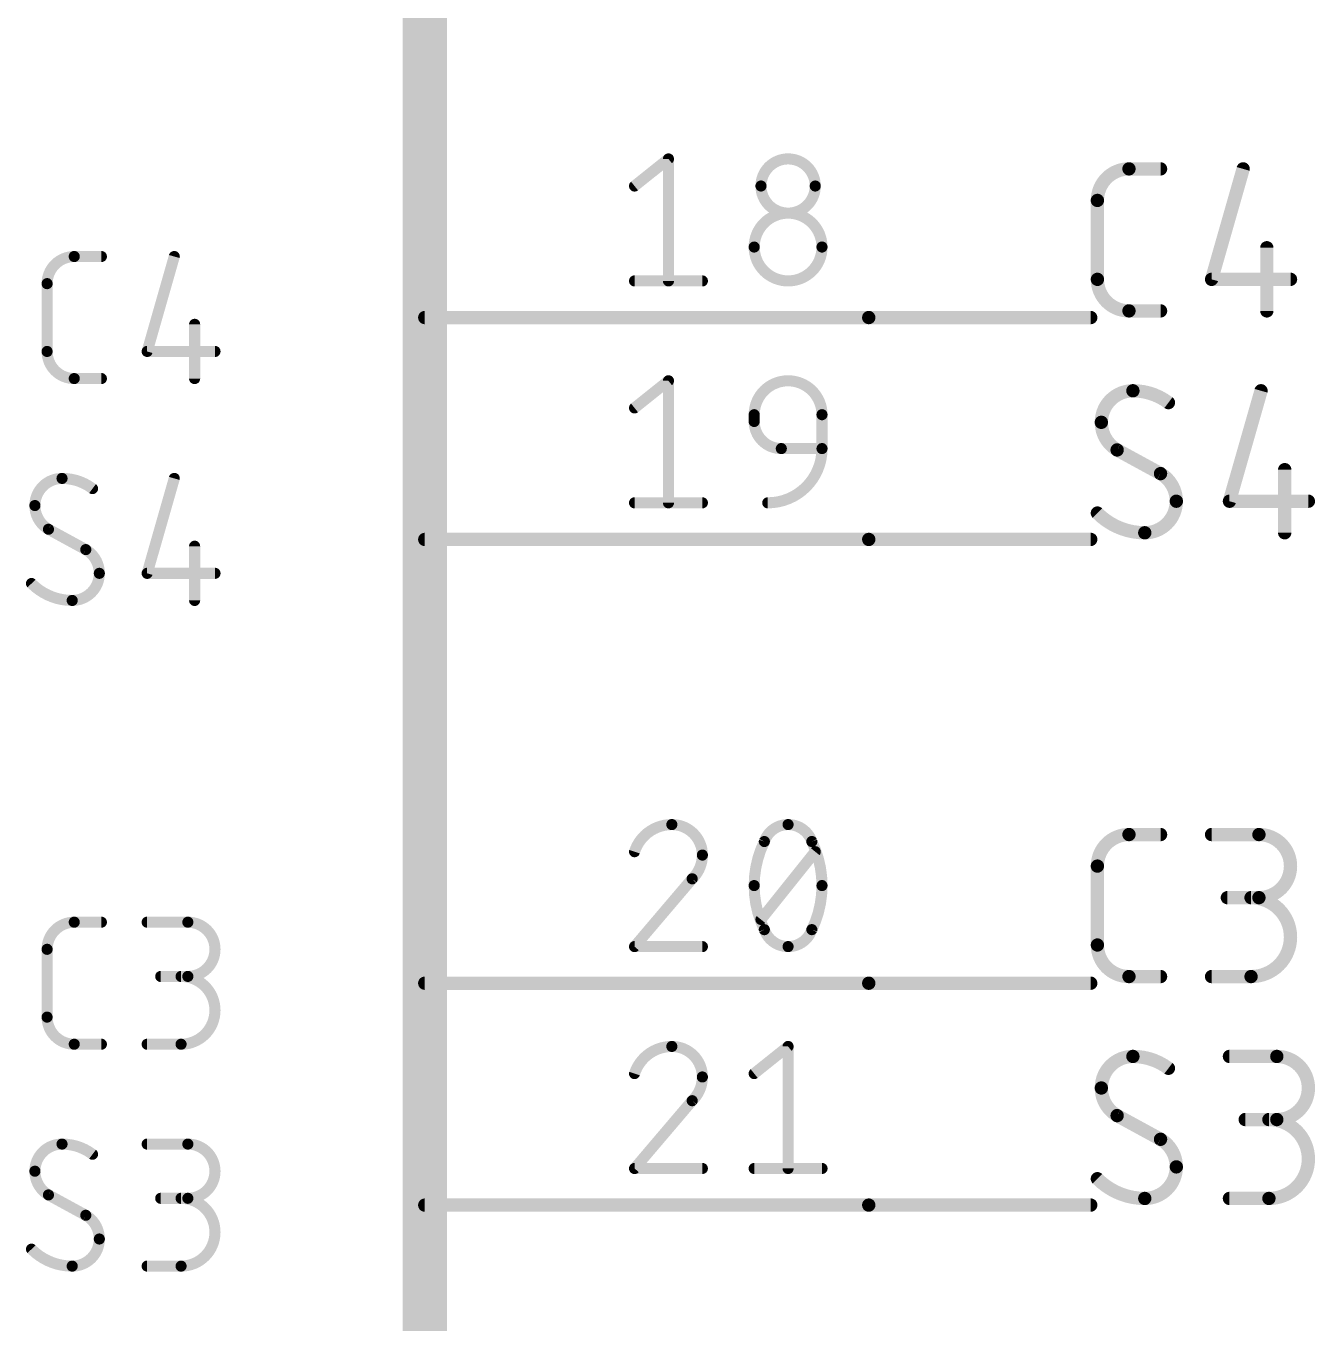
# Model space of a CAD drawing. Extents: x -75 to 101, y 0 to 115.
# Drawn here: x 84.34 to 99.09, y 29.13 to 43.98 of the extents above; entities that cross this region are included whole.
import ezdxf

# ---------------------------------------------------------------- set-up
doc = ezdxf.new("R2010")
doc.units = 0
for name, color, linetype in [('91', 122, 'CONTINUOUS'), ('94', 12, 'CONTINUOUS'), ('95', 251, 'CONTINUOUS')]:
    doc.layers.add(name, color=color, linetype=linetype)

msp = doc.modelspace()

# ---------------------------------------------------------------- linework, layer by layer
at = {"layer": '91', "const_width": 0.1524}
for points in [[(93.98, 40.64), (96.52, 40.64)], [(93.98, 38.1), (96.52, 38.1)], [(93.98, 33.02), (96.52, 33.02)], [(93.98, 30.48), (96.52, 30.48)]]:
    msp.add_lwpolyline(points, dxfattribs=at)
at = {"layer": '91', "const_width": 0.0762}
for points in [[(93.98, 40.6781, 1), (93.98, 40.6019)], [(96.52, 40.6019, 1), (96.52, 40.6781)], [(93.98, 38.1381, 1), (93.98, 38.0619)], [(96.52, 38.0619, 1), (96.52, 38.1381)], [(93.98, 33.0581, 1), (93.98, 32.9819)], [(96.52, 32.9819, 1), (96.52, 33.0581)], [(93.98, 30.5181, 1), (93.98, 30.4419)], [(96.52, 30.4419, 1), (96.52, 30.5181)]]:
    msp.add_lwpolyline(points, format="xyb", dxfattribs=at)
at = {"layer": '94'}
for points, const_width in [([(88.9, 104.14), (88.9, 7.62)], 0.508), ([(93.98, 40.64), (88.9, 40.64)], 0.1524), ([(93.98, 38.1), (88.9, 38.1)], 0.1524), ([(93.98, 33.02), (88.9, 33.02)], 0.1524), ([(93.98, 30.48), (88.9, 30.48)], 0.1524)]:
    msp.add_lwpolyline(points, dxfattribs=dict(at, const_width=const_width))
at = {"layer": '94', "const_width": 0.0762}
for points in [[(88.9, 40.6781, 1), (88.9, 40.6019)], [(93.98, 40.6019, 1), (93.98, 40.6781)], [(88.9, 38.1381, 1), (88.9, 38.0619)], [(93.98, 38.0619, 1), (93.98, 38.1381)], [(88.9, 33.0581, 1), (88.9, 32.9819)], [(93.98, 32.9819, 1), (93.98, 33.0581)], [(88.9, 30.5181, 1), (88.9, 30.4419)], [(93.98, 30.4419, 1), (93.98, 30.5181)]]:
    msp.add_lwpolyline(points, format="xyb", dxfattribs=at)
at = {"layer": '95'}
for points, const_width in [([(91.3003, 42.1457), (91.6884, 42.4561)], 0.127), ([(91.6884, 42.4561), (91.6884, 41.0591)], 0.127), ([(96.9574, 42.3418), (97.3187, 42.3418)], 0.1524), ([(98.264, 42.3418), (97.9028, 41.0774)], 0.1524), ([(96.5962, 41.0774), (96.5962, 41.9806)], 0.1524), ([(98.5349, 41.4387), (98.5349, 40.7162)], 0.1524), ([(84.8893, 41.3385), (85.1998, 41.3385)], 0.127), ([(86.034, 41.3385), (85.7236, 40.2519)], 0.127), ([(97.9028, 41.0774), (98.8059, 41.0774)], 0.1524), ([(84.5789, 40.2519), (84.5789, 41.0281)], 0.127), ([(91.3003, 41.0591), (92.0764, 41.0591)], 0.127), ([(97.3187, 40.7162), (96.9574, 40.7162)], 0.1524), ([(86.2669, 40.5624), (86.2669, 39.9415)], 0.127), ([(85.7236, 40.2519), (86.4997, 40.2519)], 0.127), ([(85.1998, 39.9415), (84.8893, 39.9415)], 0.127), ([(91.3003, 39.6057), (91.6884, 39.9161)], 0.127), ([(91.6884, 39.9161), (91.6884, 38.5191)], 0.127), ([(98.4685, 39.8018), (98.1072, 38.5374)], 0.1524), ([(92.6692, 39.4504), (92.6692, 39.528)], 0.127), ([(93.4453, 39.528), (93.4453, 39.14)], 0.127), ([(93.4453, 39.14), (92.9796, 39.14)], 0.127), ([(97.3187, 38.8535), (96.822, 39.1245)], 0.1524), ([(98.7394, 38.8987), (98.7394, 38.1762)], 0.1524), ([(86.034, 38.7985), (85.7236, 37.7119)], 0.127), ([(98.1072, 38.5374), (99.0103, 38.5374)], 0.1524), ([(91.3003, 38.5191), (92.0764, 38.5191)], 0.127), ([(85.0213, 37.9836), (84.5944, 38.2164)], 0.127), ([(86.2669, 38.0224), (86.2669, 37.4015)], 0.127), ([(85.7236, 37.7119), (86.4997, 37.7119)], 0.127), ([(96.9574, 34.7218), (97.3187, 34.7218)], 0.1524), ([(97.9028, 34.7218), (98.4446, 34.7218)], 0.1524), ([(92.7468, 33.7495), (93.3677, 34.5257)], 0.127), ([(96.5962, 33.4574), (96.5962, 34.3606)], 0.1524), ([(91.96, 34.2152), (91.3003, 33.4391)], 0.127), ([(98.4446, 33.9993), (98.0834, 33.9993)], 0.1524), ([(84.8893, 33.7185), (85.1998, 33.7185)], 0.127), ([(85.7236, 33.7185), (86.1893, 33.7185)], 0.127), ([(84.5789, 32.6319), (84.5789, 33.4081)], 0.127), ([(91.3003, 33.4391), (92.0764, 33.4391)], 0.127), ([(86.1893, 33.0976), (85.8788, 33.0976)], 0.127), ([(97.3187, 33.0962), (96.9574, 33.0962)], 0.1524), ([(97.9028, 33.0962), (98.3543, 33.0962)], 0.1524), ([(85.1998, 32.3215), (84.8893, 32.3215)], 0.127), ([(85.7236, 32.3215), (86.1116, 32.3215)], 0.127), ([(92.6692, 31.9857), (93.0572, 32.2961)], 0.127), ([(93.0572, 32.2961), (93.0572, 30.8991)], 0.127), ([(98.1072, 32.1818), (98.6491, 32.1818)], 0.1524), ([(91.96, 31.6752), (91.3003, 30.8991)], 0.127), ([(97.3187, 31.2335), (96.822, 31.5045)], 0.1524), ([(98.6491, 31.4593), (98.2878, 31.4593)], 0.1524), ([(85.7236, 31.1785), (86.1893, 31.1785)], 0.127), ([(91.3003, 30.8991), (92.0764, 30.8991)], 0.127), ([(92.6692, 30.8991), (93.4453, 30.8991)], 0.127), ([(85.0213, 30.3636), (84.5944, 30.5964)], 0.127), ([(86.1893, 30.5576), (85.8788, 30.5576)], 0.127), ([(98.1072, 30.5562), (98.5588, 30.5562)], 0.1524), ([(85.7236, 29.7815), (86.1116, 29.7815)], 0.127)]:
    msp.add_lwpolyline(points, dxfattribs=dict(at, const_width=const_width))
for points, const_width in [([(91.7201, 42.4561, 1), (91.6566, 42.4561)], 0.0635), ([(91.7082, 42.4313, 1), (91.6685, 42.4809)], 0.0635), ([(93.3676, 42.1457, 1), (92.7468, 42.1457)], 0.127), ([(96.9574, 42.3418, 0.4142), (96.5962, 41.9806)], 0.1524), ([(96.9574, 42.3799, 1), (96.9574, 42.3037)], 0.0762), ([(96.9574, 42.3037, 1), (96.9574, 42.3799)], 0.0762), ([(97.3187, 42.3037, 1), (97.3187, 42.3799)], 0.0762), ([(98.3006, 42.3313, 1), (98.2274, 42.3523)], 0.0762), ([(91.2805, 42.1704, 1), (91.3201, 42.1209)], 0.0635), ([(92.7468, 42.1457, 1), (93.3677, 42.1457)], 0.127), ([(92.7785, 42.1457, 1), (92.715, 42.1457)], 0.0635), ([(92.715, 42.1457, 1), (92.7785, 42.1457)], 0.0635), ([(93.3994, 42.1457, 1), (93.3359, 42.1457)], 0.0635), ([(93.3359, 42.1457, 1), (93.3994, 42.1457)], 0.0635), ([(96.6343, 41.9806, 1), (96.5581, 41.9806)], 0.0762), ([(93.4453, 41.4472, 1), (92.6692, 41.4472)], 0.127), ([(96.5581, 41.9806, 1), (96.6343, 41.9806)], 0.0762), ([(92.7009, 41.4472, 1), (92.6374, 41.4472)], 0.0635), ([(92.6374, 41.4472, 1), (92.7009, 41.4472)], 0.0635), ([(92.6692, 41.4472, 1), (93.4453, 41.4472)], 0.127), ([(93.477, 41.4472, 1), (93.4135, 41.4472)], 0.0635), ([(93.4135, 41.4472, 1), (93.477, 41.4472)], 0.0635), ([(98.573, 41.4387, 1), (98.4968, 41.4387)], 0.0762), ([(84.8893, 41.3385, 0.4142), (84.5789, 41.0281)], 0.127), ([(84.8893, 41.3703, 1), (84.8893, 41.3068)], 0.0635), ([(84.8893, 41.3068, 1), (84.8893, 41.3702)], 0.0635), ([(85.1998, 41.3068, 1), (85.1998, 41.3703)], 0.0635), ([(86.0646, 41.3298, 1), (86.0035, 41.3472)], 0.0635), ([(96.5962, 41.0774, 0.4142), (96.9574, 40.7162)], 0.1524), ([(96.6343, 41.0774, 1), (96.5581, 41.0774)], 0.0762), ([(97.9028, 41.1155, 1), (97.9028, 41.0393)], 0.0762), ([(98.8059, 41.0393, 1), (98.8059, 41.1155)], 0.0762), ([(84.6106, 41.0281, 1), (84.5471, 41.0281)], 0.0635), ([(84.5471, 41.0281, 1), (84.6106, 41.0281)], 0.0635), ([(91.3003, 41.0909, 1), (91.3003, 41.0273)], 0.0635), ([(91.6566, 41.0591, 1), (91.7201, 41.0591)], 0.0635), ([(92.0764, 41.0273, 1), (92.0764, 41.0909)], 0.0635), ([(96.5581, 41.0774, 1), (96.6343, 41.0774)], 0.0762), ([(97.8661, 41.0879, 1), (97.9394, 41.067)], 0.0762), ([(96.9574, 40.7543, 1), (96.9574, 40.6781)], 0.0762), ([(96.9574, 40.6781, 1), (96.9574, 40.7543)], 0.0762), ([(97.3187, 40.6781, 1), (97.3187, 40.7543)], 0.0762), ([(98.4968, 40.7162, 1), (98.573, 40.7162)], 0.0762), ([(86.2986, 40.5624, 1), (86.2351, 40.5624)], 0.0635), ([(84.6106, 40.2519, 1), (84.5471, 40.2519)], 0.0635), ([(84.5471, 40.2519, 1), (84.6106, 40.2519)], 0.0635), ([(84.5789, 40.2519, 0.4142), (84.8893, 39.9415)], 0.127), ([(85.7236, 40.2837, 1), (85.7236, 40.2202)], 0.0635), ([(85.6931, 40.2607, 1), (85.7541, 40.2432)], 0.0635), ([(86.4997, 40.2202, 1), (86.4997, 40.2837)], 0.0635), ([(84.8893, 39.9733, 1), (84.8893, 39.9098)], 0.0635), ([(84.8893, 39.9098, 1), (84.8893, 39.9733)], 0.0635), ([(85.1998, 39.9098, 1), (85.1998, 39.9733)], 0.0635), ([(86.2351, 39.9415, 1), (86.2986, 39.9415)], 0.0635), ([(91.7201, 39.9161, 1), (91.6566, 39.9161)], 0.0635), ([(91.7082, 39.8913, 1), (91.6685, 39.9409)], 0.0635), ([(93.4453, 39.528, 1), (92.6692, 39.528)], 0.127), ([(97.0026, 39.8018, 0.4142), (96.6414, 39.4406)], 0.1524), ([(97.409, 39.6663, 0.1623), (97.0026, 39.8018)], 0.1524), ([(97.0026, 39.8399, 1), (97.0026, 39.7637)], 0.0762), ([(97.0026, 39.7637, 1), (97.0026, 39.8399)], 0.0762), ([(98.5051, 39.7913, 1), (98.4318, 39.8123)], 0.0762), ([(91.2805, 39.6304, 1), (91.3201, 39.5809)], 0.0635), ([(97.3861, 39.6359, 1), (97.4319, 39.6968)], 0.0762), ([(92.7009, 39.528, 1), (92.6374, 39.528)], 0.0635), ([(92.6374, 39.528, 1), (92.7009, 39.528)], 0.0635), ([(92.7009, 39.4504, 1), (92.6374, 39.4504)], 0.0635), ([(92.6692, 39.4504, 0.4142), (92.9796, 39.14)], 0.127), ([(93.477, 39.528, 1), (93.4135, 39.528)], 0.0635), ([(93.4135, 39.528, 1), (93.477, 39.528)], 0.0635), ([(96.6414, 39.4406, 0.2656), (96.822, 39.1245)], 0.1524), ([(96.6795, 39.4406, 1), (96.6033, 39.4406)], 0.0762), ([(92.6374, 39.4504, 1), (92.7009, 39.4504)], 0.0635), ([(96.6033, 39.4406, 1), (96.6795, 39.4406)], 0.0762), ([(92.8244, 38.5191, 0.4142), (93.4453, 39.14)], 0.127), ([(92.9796, 39.1717, 1), (92.9796, 39.1082)], 0.0635), ([(92.9796, 39.1082, 1), (92.9796, 39.1717)], 0.0635), ([(93.477, 39.14, 1), (93.4135, 39.14)], 0.0635), ([(93.4453, 39.1082, 1), (93.4453, 39.1717)], 0.0635), ([(96.8402, 39.1579, 1), (96.8037, 39.091)], 0.0762), ([(93.4135, 39.14, 1), (93.477, 39.14)], 0.0635), ([(96.8026, 39.0916, 1), (96.8413, 39.1573)], 0.0762), ([(97.338, 38.8864, 1), (97.2993, 38.8207)], 0.0762), ([(97.4993, 38.5374, 0.2656), (97.3187, 38.8535)], 0.1524), ([(97.3004, 38.8201, 1), (97.3369, 38.887)], 0.0762), ([(98.7775, 38.8987, 1), (98.7013, 38.8987)], 0.0762), ([(84.7496, 38.7985, 0.4142), (84.4392, 38.4881)], 0.127), ([(85.0989, 38.6821, 0.1623), (84.7496, 38.7985)], 0.127), ([(84.7496, 38.8302, 1), (84.7496, 38.7668)], 0.0635), ([(84.7496, 38.7667, 1), (84.7496, 38.8302)], 0.0635), ([(86.0646, 38.7898, 1), (86.0035, 38.8072)], 0.0635), ([(85.0798, 38.6567, 1), (85.1179, 38.7075)], 0.0635), ([(97.1381, 38.1762, 0.4142), (97.4993, 38.5374)], 0.1524), ([(97.5374, 38.5374, 1), (97.4612, 38.5374)], 0.0762), ([(98.1072, 38.5755, 1), (98.1072, 38.4993)], 0.0762), ([(99.0103, 38.4993, 1), (99.0103, 38.5755)], 0.0762), ([(84.4709, 38.4881, 1), (84.4074, 38.4881)], 0.0635), ([(84.4074, 38.4881, 1), (84.4709, 38.4881)], 0.0635), ([(84.4392, 38.4881, 0.2656), (84.5944, 38.2164)], 0.127), ([(91.3003, 38.5509, 1), (91.3003, 38.4873)], 0.0635), ([(91.6566, 38.5191, 1), (91.7201, 38.5191)], 0.0635), ([(92.0764, 38.4873, 1), (92.0764, 38.5509)], 0.0635), ([(92.8244, 38.5509, 1), (92.8244, 38.4873)], 0.0635), ([(96.5962, 38.402, 0.2), (97.1381, 38.1762)], 0.1524), ([(96.6233, 38.4288, 1), (96.5691, 38.3751)], 0.0762), ([(97.4612, 38.5374, 1), (97.5374, 38.5374)], 0.0762), ([(98.0706, 38.5479, 1), (98.1439, 38.527)], 0.0762), ([(84.6096, 38.2443, 1), (84.5792, 38.1885)], 0.0635), ([(84.5783, 38.1891, 1), (84.6105, 38.2438)], 0.0635), ([(97.1381, 38.2143, 1), (97.1381, 38.1381)], 0.0762), ([(97.1381, 38.1381, 1), (97.1381, 38.2143)], 0.0762), ([(98.7013, 38.1762, 1), (98.7775, 38.1762)], 0.0762), ([(85.0374, 38.0109, 1), (85.0051, 37.9562)], 0.0635), ([(85.1765, 37.7119, 0.2656), (85.0213, 37.9836)], 0.127), ([(85.006, 37.9557, 1), (85.0365, 38.0115)], 0.0635), ([(86.2986, 38.0224, 1), (86.2351, 38.0224)], 0.0635), ([(84.866, 37.4015, 0.4142), (85.1765, 37.7119)], 0.127), ([(85.2082, 37.7119, 1), (85.1447, 37.7119)], 0.0635), ([(85.1447, 37.7119, 1), (85.2082, 37.7119)], 0.0635), ([(85.7236, 37.7437, 1), (85.7236, 37.6802)], 0.0635), ([(85.6931, 37.7207, 1), (85.7541, 37.7032)], 0.0635), ([(86.4997, 37.6802, 1), (86.4997, 37.7437)], 0.0635), ([(84.4004, 37.5955, 0.2), (84.866, 37.4015)], 0.127), ([(84.4229, 37.6179, 1), (84.3778, 37.5732)], 0.0635), ([(84.866, 37.4333, 1), (84.866, 37.3697)], 0.0635), ([(84.866, 37.3698, 1), (84.866, 37.4332)], 0.0635), ([(86.2351, 37.4015, 1), (86.2986, 37.4015)], 0.0635), ([(91.7272, 34.8361, 0.3252), (91.3003, 34.5257)], 0.127), ([(91.7272, 34.8679, 1), (91.7272, 34.8043)], 0.0635), ([(92.0764, 34.4869, 0.4142), (91.7272, 34.8361)], 0.127), ([(91.7272, 34.8044, 1), (91.7272, 34.8678)], 0.0635), ([(93.0572, 34.8361, 0.3205), (92.7856, 34.6421)], 0.127), ([(93.3288, 34.6421, 0.3205), (93.0572, 34.8361)], 0.127), ([(93.0572, 34.8678, 1), (93.0572, 34.8044)], 0.0635), ([(93.0572, 34.8044, 1), (93.0572, 34.8678)], 0.0635), ([(96.9574, 34.7218, 0.4142), (96.5962, 34.3606)], 0.1524), ([(96.9574, 34.7599, 1), (96.9574, 34.6837)], 0.0762), ([(96.9574, 34.6837, 1), (96.9574, 34.7599)], 0.0762), ([(97.3187, 34.6837, 1), (97.3187, 34.7599)], 0.0762), ([(97.9028, 34.7599, 1), (97.9028, 34.6837)], 0.0762), ([(98.4446, 33.9993, 1), (98.4446, 34.7218)], 0.1524), ([(98.4446, 34.7599, 1), (98.4446, 34.6837)], 0.0762), ([(98.4446, 34.6837, 1), (98.4446, 34.7599)], 0.0762), ([(92.7856, 34.6421, 0.1139), (92.6692, 34.1376)], 0.127), ([(92.7555, 34.6524, 1), (92.8156, 34.6318)], 0.0635), ([(92.8141, 34.6282, 1), (92.757, 34.656)], 0.0635), ([(93.4453, 34.1376, 0.1139), (93.3288, 34.6421)], 0.127), ([(93.3574, 34.656, 1), (93.3003, 34.6282)], 0.0635), ([(93.2988, 34.6318, 1), (93.3589, 34.6524)], 0.0635), ([(91.2701, 34.5354, 1), (91.3305, 34.5159)], 0.0635), ([(91.96, 34.2152, 0.2053), (92.0764, 34.4869)], 0.127), ([(92.1082, 34.4868, 1), (92.0447, 34.4869)], 0.0635), ([(92.0447, 34.4869, 1), (92.1082, 34.4869)], 0.0635), ([(93.3924, 34.5058, 1), (93.3429, 34.5455)], 0.0635), ([(96.6343, 34.3606, 1), (96.5581, 34.3606)], 0.0762), ([(96.5581, 34.3606, 1), (96.6343, 34.3606)], 0.0762), ([(91.9381, 34.2382, 1), (91.9819, 34.1922)], 0.0635), ([(91.9842, 34.1946, 1), (91.9358, 34.2358)], 0.0635), ([(92.7009, 34.1376, 1), (92.6374, 34.1376)], 0.0635), ([(92.6374, 34.1376, 1), (92.7009, 34.1376)], 0.0635), ([(92.6692, 34.1376, 0.1139), (92.7856, 33.6331)], 0.127), ([(93.3288, 33.6331, 0.1139), (93.4453, 34.1376)], 0.127), ([(93.477, 34.1376, 1), (93.4135, 34.1376)], 0.0635), ([(93.4135, 34.1376, 1), (93.477, 34.1376)], 0.0635), ([(98.0834, 34.0374, 1), (98.0834, 33.9612)], 0.0762), ([(98.3543, 33.0962, 1), (98.3543, 33.9993)], 0.1524), ([(98.3543, 34.0374, 1), (98.3543, 33.9612)], 0.0762), ([(98.4446, 34.0374, 1), (98.4446, 33.9612)], 0.0762), ([(98.4446, 33.9612, 1), (98.4446, 34.0374)], 0.0762), ([(84.8893, 33.7185, 0.4142), (84.5789, 33.4081)], 0.127), ([(84.8893, 33.7503, 1), (84.8893, 33.6867)], 0.0635), ([(84.8893, 33.6868, 1), (84.8893, 33.7502)], 0.0635), ([(85.1998, 33.6867, 1), (85.1998, 33.7503)], 0.0635), ([(85.7236, 33.7503, 1), (85.7236, 33.6867)], 0.0635), ([(86.1893, 33.7503, 1), (86.1893, 33.6867)], 0.0635), ([(86.1893, 33.0976, 1), (86.1893, 33.7185)], 0.127), ([(86.1893, 33.6867, 1), (86.1893, 33.7503)], 0.0635), ([(92.722, 33.7694, 1), (92.7716, 33.7297)], 0.0635), ([(92.8156, 33.6434, 1), (92.7555, 33.6228)], 0.0635), ([(92.7856, 33.6331, 0.3205), (93.0572, 33.4391)], 0.127), ([(92.757, 33.6192, 1), (92.8141, 33.647)], 0.0635), ([(93.0572, 33.4391, 0.3205), (93.3288, 33.6331)], 0.127), ([(93.3003, 33.647, 1), (93.3574, 33.6192)], 0.0635), ([(93.3589, 33.6228, 1), (93.2988, 33.6434)], 0.0635), ([(84.6106, 33.4081, 1), (84.5471, 33.4081)], 0.0635), ([(84.5471, 33.4081, 1), (84.6106, 33.4081)], 0.0635), ([(91.3003, 33.4709, 1), (91.3003, 33.4074)], 0.0635), ([(91.2761, 33.4597, 1), (91.3245, 33.4185)], 0.0635), ([(92.0764, 33.4074, 1), (92.0764, 33.4709)], 0.0635), ([(93.0572, 33.4708, 1), (93.0572, 33.4074)], 0.0635), ([(93.0572, 33.4074, 1), (93.0572, 33.4708)], 0.0635), ([(96.5962, 33.4574, 0.4142), (96.9574, 33.0962)], 0.1524), ([(96.6343, 33.4574, 1), (96.5581, 33.4574)], 0.0762), ([(96.5581, 33.4574, 1), (96.6343, 33.4574)], 0.0762), ([(85.8788, 33.1294, 1), (85.8788, 33.0659)], 0.0635), ([(86.1116, 33.1294, 1), (86.1116, 33.0659)], 0.0635), ([(86.1116, 32.3215, 1), (86.1116, 33.0976)], 0.127), ([(86.1893, 33.1294, 1), (86.1893, 33.0659)], 0.0635), ([(86.1893, 33.0659, 1), (86.1893, 33.1294)], 0.0635), ([(96.9574, 33.1343, 1), (96.9574, 33.0581)], 0.0762), ([(96.9574, 33.0581, 1), (96.9574, 33.1343)], 0.0762), ([(97.3187, 33.0581, 1), (97.3187, 33.1343)], 0.0762), ([(97.9028, 33.1343, 1), (97.9028, 33.0581)], 0.0762), ([(98.3543, 33.1343, 1), (98.3543, 33.0581)], 0.0762), ([(98.3543, 33.0581, 1), (98.3543, 33.1343)], 0.0762), ([(84.6106, 32.6319, 1), (84.5471, 32.6319)], 0.0635), ([(84.5789, 32.6319, 0.4142), (84.8893, 32.3215)], 0.127), ([(84.5471, 32.6319, 1), (84.6106, 32.6319)], 0.0635), ([(84.8893, 32.3533, 1), (84.8893, 32.2897)], 0.0635), ([(84.8893, 32.2897, 1), (84.8893, 32.3533)], 0.0635), ([(85.1998, 32.2897, 1), (85.1998, 32.3533)], 0.0635), ([(85.7236, 32.3533, 1), (85.7236, 32.2897)], 0.0635), ([(86.1116, 32.3533, 1), (86.1116, 32.2897)], 0.0635), ([(86.1116, 32.2897, 1), (86.1116, 32.3533)], 0.0635), ([(91.7272, 32.2961, 0.3252), (91.3003, 31.9857)], 0.127), ([(91.7272, 32.3279, 1), (91.7272, 32.2644)], 0.0635), ([(92.0764, 31.9469, 0.4142), (91.7272, 32.2961)], 0.127), ([(91.7272, 32.2644, 1), (91.7272, 32.3278)], 0.0635), ([(93.089, 32.2961, 1), (93.0255, 32.2961)], 0.0635), ([(93.077, 32.2713, 1), (93.0374, 32.3209)], 0.0635), ([(97.0026, 32.1818, 0.4142), (96.6414, 31.8206)], 0.1524), ([(97.409, 32.0463, 0.1623), (97.0026, 32.1818)], 0.1524), ([(97.0026, 32.2199, 1), (97.0026, 32.1437)], 0.0762), ([(97.0026, 32.1437, 1), (97.0026, 32.2199)], 0.0762), ([(98.1072, 32.2199, 1), (98.1072, 32.1437)], 0.0762), ([(98.6491, 31.4593, 1), (98.6491, 32.1818)], 0.1524), ([(98.6491, 32.2199, 1), (98.6491, 32.1437)], 0.0762), ([(98.6491, 32.1437, 1), (98.6491, 32.2199)], 0.0762), ([(97.3861, 32.0159, 1), (97.4319, 32.0768)], 0.0762), ([(91.2701, 31.9954, 1), (91.3305, 31.9759)], 0.0635), ([(91.96, 31.6752, 0.2053), (92.0764, 31.9469)], 0.127), ([(92.1082, 31.9468, 1), (92.0447, 31.9469)], 0.0635), ([(92.0447, 31.9469, 1), (92.1082, 31.9469)], 0.0635), ([(92.6493, 32.0104, 1), (92.689, 31.9609)], 0.0635), ([(96.6414, 31.8206, 0.2656), (96.822, 31.5045)], 0.1524), ([(96.6795, 31.8206, 1), (96.6033, 31.8206)], 0.0762), ([(96.6033, 31.8206, 1), (96.6795, 31.8206)], 0.0762), ([(91.9381, 31.6982, 1), (91.9819, 31.6522)], 0.0635), ([(91.9842, 31.6546, 1), (91.9358, 31.6958)], 0.0635), ([(96.8402, 31.5379, 1), (96.8037, 31.471)], 0.0762), ([(96.8026, 31.4716, 1), (96.8413, 31.5373)], 0.0762), ([(98.2878, 31.4974, 1), (98.2878, 31.4212)], 0.0762), ([(98.5588, 30.5562, 1), (98.5588, 31.4593)], 0.1524), ([(98.5588, 31.4974, 1), (98.5588, 31.4212)], 0.0762), ([(98.6491, 31.4974, 1), (98.6491, 31.4212)], 0.0762), ([(98.6491, 31.4212, 1), (98.6491, 31.4974)], 0.0762), ([(84.7496, 31.1785, 0.4142), (84.4392, 30.8681)], 0.127), ([(85.0989, 31.0621, 0.1623), (84.7496, 31.1785)], 0.127), ([(84.7496, 31.2102, 1), (84.7496, 31.1468)], 0.0635), ([(84.7496, 31.1467, 1), (84.7496, 31.2102)], 0.0635), ([(85.7236, 31.2103, 1), (85.7236, 31.1468)], 0.0635), ([(86.1893, 31.2103, 1), (86.1893, 31.1468)], 0.0635), ([(86.1893, 30.5576, 1), (86.1893, 31.1785)], 0.127), ([(86.1893, 31.1468, 1), (86.1893, 31.2103)], 0.0635), ([(97.338, 31.2664, 1), (97.2993, 31.2007)], 0.0762), ([(97.4993, 30.9174, 0.2656), (97.3187, 31.2335)], 0.1524), ([(97.3004, 31.2001, 1), (97.3369, 31.267)], 0.0762), ([(85.0798, 31.0367, 1), (85.1179, 31.0875)], 0.0635), ([(84.4709, 30.8681, 1), (84.4074, 30.8681)], 0.0635), ([(84.4074, 30.8681, 1), (84.4709, 30.8681)], 0.0635), ([(84.4392, 30.8681, 0.2656), (84.5944, 30.5964)], 0.127), ([(91.3003, 30.9308, 1), (91.3003, 30.8674)], 0.0635), ([(91.2761, 30.9197, 1), (91.3245, 30.8785)], 0.0635), ([(92.0764, 30.8674, 1), (92.0764, 30.9308)], 0.0635), ([(92.6692, 30.9308, 1), (92.6692, 30.8674)], 0.0635), ([(93.0255, 30.8991, 1), (93.089, 30.8991)], 0.0635), ([(93.4453, 30.8674, 1), (93.4453, 30.9308)], 0.0635), ([(97.1381, 30.5562, 0.4142), (97.4993, 30.9174)], 0.1524), ([(97.5374, 30.9174, 1), (97.4612, 30.9174)], 0.0762), ([(97.4612, 30.9174, 1), (97.5374, 30.9174)], 0.0762), ([(96.5962, 30.782, 0.2), (97.1381, 30.5562)], 0.1524), ([(96.6233, 30.8088, 1), (96.5691, 30.7551)], 0.0762), ([(84.6096, 30.6243, 1), (84.5792, 30.5685)], 0.0635), ([(84.5783, 30.5691, 1), (84.6105, 30.6238)], 0.0635), ([(85.8788, 30.5894, 1), (85.8788, 30.5259)], 0.0635), ([(86.1116, 30.5894, 1), (86.1116, 30.5259)], 0.0635), ([(86.1116, 29.7815, 1), (86.1116, 30.5576)], 0.127), ([(86.1893, 30.5894, 1), (86.1893, 30.5259)], 0.0635), ([(86.1893, 30.5259, 1), (86.1893, 30.5894)], 0.0635), ([(97.1381, 30.5943, 1), (97.1381, 30.5181)], 0.0762), ([(97.1381, 30.5181, 1), (97.1381, 30.5943)], 0.0762), ([(98.1072, 30.5943, 1), (98.1072, 30.5181)], 0.0762), ([(98.5588, 30.5943, 1), (98.5588, 30.5181)], 0.0762), ([(98.5588, 30.5181, 1), (98.5588, 30.5943)], 0.0762), ([(85.0374, 30.3909, 1), (85.0051, 30.3362)], 0.0635), ([(85.1765, 30.0919, 0.2656), (85.0213, 30.3636)], 0.127), ([(85.006, 30.3357, 1), (85.0365, 30.3915)], 0.0635), ([(84.866, 29.7815, 0.4142), (85.1765, 30.0919)], 0.127), ([(85.2082, 30.0919, 1), (85.1447, 30.0919)], 0.0635), ([(84.4004, 29.9755, 0.2), (84.866, 29.7815)], 0.127), ([(84.4229, 29.9979, 1), (84.3778, 29.9532)], 0.0635), ([(85.1447, 30.0919, 1), (85.2082, 30.0919)], 0.0635), ([(84.866, 29.8133, 1), (84.866, 29.7498)], 0.0635), ([(84.866, 29.7498, 1), (84.866, 29.8132)], 0.0635), ([(85.7236, 29.8133, 1), (85.7236, 29.7498)], 0.0635), ([(86.1116, 29.8133, 1), (86.1116, 29.7498)], 0.0635), ([(86.1116, 29.7498, 1), (86.1116, 29.8133)], 0.0635)]:
    msp.add_lwpolyline(points, format="xyb", dxfattribs=dict(at, const_width=const_width))

doc.saveas('drawing.dxf')
